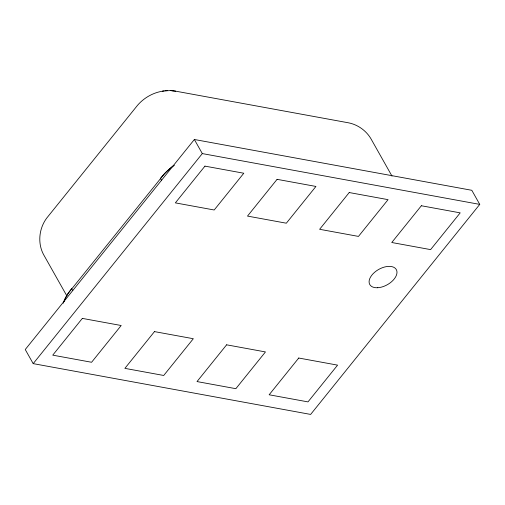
<?xml version="1.0" encoding="UTF-8"?>
<svg xmlns="http://www.w3.org/2000/svg" width="505" height="505" viewBox="0 0 505 505"><rect width="100%" height="100%" fill="white"/><g stroke="black" fill="none" stroke-linecap="round" stroke-linejoin="round"><path stroke-width="0.76" d="M194.368 139.494L25.25 349.529L33.191 363.625L310.632 414.422L479.75 204.392L471.809 190.297L194.368 139.494L202.309 153.589L479.75 204.392M33.191 363.625L202.309 153.589M164.175 90.951C153.943 92.137 144.266 97.49 137.562 105.267L48.101 216.374C39.264 226.695 37.086 242.305 43.474 254.413L66.837 295.867M165.394 90.824L170.633 90.578L175.607 91.159L348.772 122.866C358.487 124.874 367.084 131.344 371.712 140.112L392.006 176.131M162.421 91.146L167.49 90.591M173.013 90.849L175.607 91.159M170.633 90.578L173.038 90.862M161.581 180.399L160.439 178.366A53.309 30.729 -29.4 0 1 174.111 165.293M72.796 290.665L71.653 288.633A53.309 30.729 -29.4 0 0 63.523 302.552M63.194 303.252A53.41 30.786 -29.4 0 1 68.042 293.487L164.567 173.606A53.41 30.786 -29.4 0 1 174.061 165.255M82.34 318.396L52.747 355.154L91.588 362.268L121.181 325.51L82.34 318.396M204.954 166.126L175.355 202.877L214.196 209.992L243.795 173.234L204.954 166.126M154.473 331.608L124.88 368.36L163.721 375.474L193.32 338.716L154.473 331.608M277.087 179.332L247.494 216.089L286.335 223.204L315.928 186.446L277.087 179.332M226.612 344.814L197.013 381.572L235.854 388.686L265.453 351.928L226.612 344.814M349.22 192.544L319.627 229.295L358.468 236.409L388.061 199.652L349.22 192.544M298.745 358.026L269.146 394.777L307.987 401.892L337.586 365.134L298.745 358.026M421.353 205.75L391.76 242.507L430.601 249.615L460.194 212.864L421.353 205.75M377.74 287.73A15.232 8.781 -29.4 0 0 396.867 271.071A15.232 8.781 -29.4 0 0 374.508 272.378A15.232 8.781 -29.4 0 0 377.74 287.73"/></g></svg>
